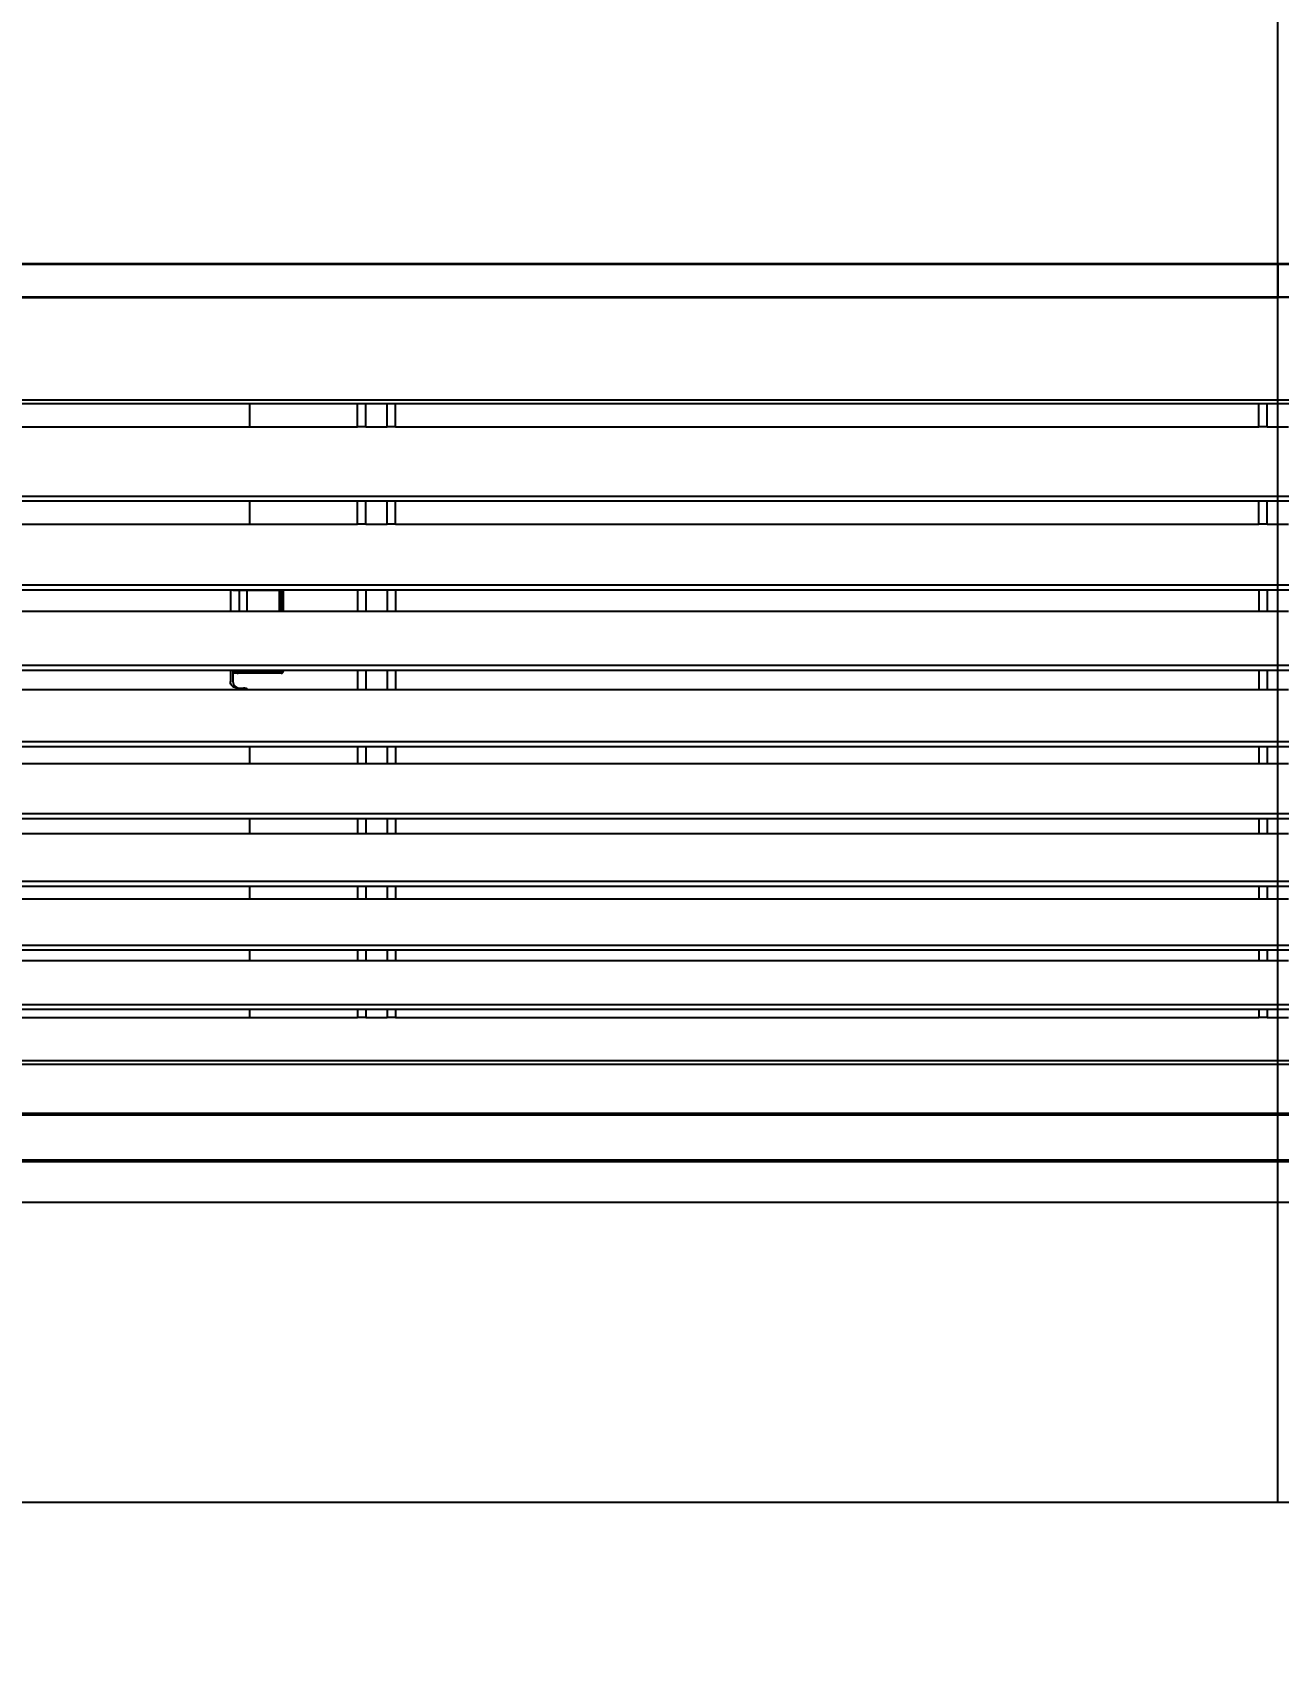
# Model space of a CAD drawing. Header units: millimetres. Extents: x 11242 to 497835, y 4200 to 105100.
# Drawn here: x 278705.9 to 279000.2, y 45890 to 46272.1 of the extents above; entities that cross this region are included whole.
import ezdxf
from ezdxf.xclip import XClip

# ---------------------------------------------------------------- set-up
doc = ezdxf.new("R2010")
doc.units = ezdxf.units.MM
doc.header["$LTSCALE"] = 200
doc.header["$XCLIPFRAME"] = 0
doc.layers.get('DEFPOINTS').update_dxf_attribs({"color": 137})
for name, color, linetype in [('# LG-AIRCON', 240, 'Continuous'), ('# 냉난방설비', 4, 'Continuous'), ('CEIL-7', 7, 'Continuous'), ('CEIL-암면흡음텍스', 251, 'Continuous')]:
    doc.layers.add(name, color=color, linetype=linetype)
doc.layers.add('Defpoint', color=137, linetype='Continuous', plot=False)
doc.styles.add('맑은고딕', font='malgun.ttf')
doc.dimstyles.new('GAUN-100', dxfattribs={"dimscale": 100, "dimtxt": 1.5, "dimasz": 1, "dimexe": 2, "dimexo": 3, "dimgap": 0.5, "dimtad": 1, "dimdec": 0, "dimzin": 1, "dimdsep": 46, "dimlunit": 6, "dimtxsty": '맑은고딕', "dimblk": 'CJDOT', "dimcen": 0.09, "dimdle": 1, "dimclrd": 256, "dimclre": 256, "dimclrt": 3, "dimadec": 0, "dimazin": 0, "dimtfac": 1, "dimtdec": 0, "dimtix": 1, "dimtmove": 2, "dimatfit": 3, "dimldrblk": 'CJDOT', "dimfxl": 1, "dimtolj": 1, "dimtzin": 1, "dimarcsym": 0})

# ---------------------------------------------------------------- blocks, each defined once
blk = doc.blocks.new('A$C7F214049')
at = {"layer": '# LG-AIRCON', "color": 0}
for p, q in [((923.8, 189.8), (236.16, 189.8)), ((236.16, 189), (923.8, 189)), ((337.28, 183.5), (337.28, 189)), ((362.68, 183.5), (362.68, 189)), ((364.68, 183.5), (364.68, 189)), ((369.68, 183.5), (369.68, 189)), ((371.68, 183.5), (371.68, 189)), ((575.48, 183.5), (575.48, 189)), ((577.48, 183.5), (577.48, 189)), ((236.38, 183.5), (362.68, 183.5)), ((364.68, 183.5), (362.68, 183.5)), ((364.68, 183.5), (369.68, 183.5)), ((371.68, 183.5), (369.68, 183.5)), ((371.68, 183.5), (575.48, 183.5)), ((577.48, 183.5), (575.48, 183.5)), ((577.48, 183.5), (582.48, 183.5)), ((922.92, 167.02), (237.04, 167.02)), ((237.08, 166), (922.88, 166)), ((337.28, 160.5), (337.28, 166)), ((362.68, 160.5), (362.68, 166)), ((364.68, 160.5), (364.68, 166)), ((369.68, 160.5), (369.68, 166)), ((371.68, 160.5), (371.68, 166)), ((575.48, 160.5), (575.48, 166)), ((577.48, 160.5), (577.48, 166)), ((237.37, 160.5), (362.68, 160.5)), ((364.68, 160.5), (362.68, 160.5)), ((364.68, 160.5), (369.68, 160.5)), ((371.68, 160.5), (369.68, 160.5)), ((371.68, 160.5), (575.48, 160.5)), ((577.48, 160.5), (575.48, 160.5)), ((577.48, 160.5), (582.48, 160.5)), ((921.87, 146.1), (238.09, 146.1)), ((238.15, 145), (921.81, 145)), ((333.26, 144.82), (333.26, 145)), ((334.8, 144.82), (333.26, 144.82)), ((334.8, 140), (334.8, 144.82)), ((336.51, 144.82), (334.8, 144.82)), ((344.22, 144.82), (336.51, 144.82)), ((336.51, 144.82), (336.51, 140)), ((344.48, 144.82), (344.22, 144.82)), ((344.22, 140), (344.22, 144.82)), ((345.03, 144.82), (344.48, 144.82)), ((344.48, 144.82), (344.48, 140)), ((345.18, 144.82), (345.03, 144.82)), ((345.03, 140), (345.03, 144.82)), ((345.18, 140), (345.18, 144.82)), ((362.68, 145), (362.68, 140)), ((364.68, 145), (364.68, 140)), ((369.68, 145), (369.68, 140)), ((371.68, 145), (371.68, 140)), ((575.48, 145), (575.48, 140)), ((577.48, 145), (577.48, 140)), ((238.45, 140), (362.68, 140)), ((362.68, 140), (364.68, 140)), ((364.68, 140), (369.68, 140)), ((369.68, 140), (371.68, 140)), ((371.68, 140), (575.48, 140)), ((575.48, 140), (577.48, 140)), ((577.48, 140), (582.48, 140)), ((920.71, 127.11), (239.25, 127.11)), ((239.33, 126), (920.63, 126)), ((332.68, 123.32), (332.73, 123.32)), ((333.26, 125.82), (333.26, 123.32)), ((333.26, 125.82), (334.8, 125.82)), ((334.3, 125.32), (333.26, 125.32)), ((336.58, 125.32), (334.3, 125.32)), ((334.8, 125.82), (334.8, 126)), ((334.8, 125.82), (336.51, 125.82)), ((336.51, 126), (336.51, 125.82)), ((336.51, 125.82), (344.22, 125.82)), ((344.2, 125.32), (336.58, 125.32)), ((344.68, 125.32), (344.2, 125.32)), ((344.22, 125.82), (344.22, 126)), ((344.22, 125.82), (344.48, 125.82)), ((344.48, 126), (344.48, 125.82)), ((344.48, 125.82), (345.03, 125.82)), ((345.03, 125.82), (345.03, 126)), ((345.03, 125.82), (345.18, 125.82)), ((345.18, 125.82), (345.18, 126)), ((362.68, 126), (362.68, 121.5)), ((364.68, 126), (364.68, 121.5)), ((369.68, 126), (369.68, 121.5)), ((371.68, 126), (371.68, 121.5)), ((575.48, 126), (575.48, 121.5)), ((577.48, 126), (577.48, 121.5)), ((239.64, 121.5), (362.68, 121.5)), ((334.18, 121.82), (335.78, 121.82)), ((362.68, 121.5), (364.68, 121.5)), ((364.68, 121.5), (369.68, 121.5)), ((369.68, 121.5), (371.68, 121.5)), ((371.68, 121.5), (575.48, 121.5)), ((575.48, 121.5), (577.48, 121.5)), ((577.48, 121.5), (582.48, 121.5)), ((919.34, 109.12), (240.62, 109.12)), ((240.62, 108), (919.34, 108)), ((337.28, 104), (337.28, 108)), ((362.68, 108), (362.68, 104)), ((364.68, 108), (364.68, 104)), ((369.68, 108), (369.68, 104)), ((371.68, 108), (371.68, 104)), ((575.48, 108), (575.48, 104)), ((577.48, 108), (577.48, 104)), ((240.93, 104), (362.68, 104)), ((362.68, 104), (364.68, 104)), ((364.68, 104), (369.68, 104)), ((369.68, 104), (371.68, 104)), ((371.68, 104), (575.48, 104)), ((575.48, 104), (577.48, 104)), ((577.48, 104), (582.48, 104)), ((917.96, 92.11), (242, 92.11)), ((242, 91), (917.96, 91)), ((337.28, 87.5), (337.28, 91)), ((362.68, 91), (362.68, 87.5)), ((364.68, 91), (364.68, 87.5)), ((369.68, 91), (369.68, 87.5)), ((371.68, 91), (371.68, 87.5)), ((575.48, 91), (575.48, 87.5)), ((577.48, 91), (577.48, 87.5)), ((242.31, 87.5), (362.68, 87.5)), ((362.68, 87.5), (364.68, 87.5)), ((364.68, 87.5), (369.68, 87.5)), ((369.68, 87.5), (371.68, 87.5)), ((371.68, 87.5), (575.48, 87.5)), ((575.48, 87.5), (577.48, 87.5)), ((577.48, 87.5), (582.48, 87.5)), ((916.51, 76.11), (243.45, 76.11)), ((243.45, 75), (916.51, 75)), ((337.28, 72), (337.28, 75)), ((362.68, 75), (362.68, 72)), ((364.68, 75), (364.68, 72)), ((369.68, 75), (369.68, 72)), ((371.68, 75), (371.68, 72)), ((575.48, 75), (575.48, 72)), ((577.48, 75), (577.48, 72)), ((243.74, 72), (362.68, 72)), ((362.68, 72), (364.68, 72)), ((364.68, 72), (369.68, 72)), ((369.68, 72), (371.68, 72)), ((371.68, 72), (575.48, 72)), ((575.48, 72), (577.48, 72)), ((577.48, 72), (582.48, 72)), ((915.03, 61.03), (244.93, 61.03)), ((244.93, 60), (915.03, 60)), ((245.24, 57.5), (362.68, 57.5)), ((337.28, 57.5), (337.28, 60)), ((362.68, 60), (362.68, 57.5)), ((362.68, 57.5), (364.68, 57.5)), ((364.68, 60), (364.68, 57.5)), ((364.68, 57.5), (369.68, 57.5)), ((369.68, 60), (369.68, 57.5)), ((369.68, 57.5), (371.68, 57.5)), ((371.68, 60), (371.68, 57.5)), ((371.68, 57.5), (575.48, 57.5)), ((575.48, 60), (575.48, 57.5)), ((575.48, 57.5), (577.48, 57.5)), ((577.48, 60), (577.48, 57.5)), ((577.48, 57.5), (582.48, 57.5)), ((913.53, 46.98), (246.43, 46.98)), ((246.43, 46), (913.53, 46)), ((337.28, 44), (337.28, 46)), ((362.68, 46), (362.68, 44)), ((364.68, 46), (364.68, 44)), ((369.68, 46), (369.68, 44)), ((371.68, 46), (371.68, 44)), ((575.48, 46), (575.48, 44)), ((577.48, 46), (577.48, 44)), ((246.68, 44), (362.68, 44)), ((364.68, 44), (362.68, 44)), ((364.68, 44), (369.68, 44)), ((371.68, 44), (369.68, 44)), ((371.68, 44), (575.48, 44)), ((577.48, 44), (575.48, 44)), ((577.48, 44), (582.48, 44)), ((912.09, 33.76), (247.87, 33.76)), ((247.87, 33), (912.09, 33)), ((910.64, 21.35), (249.32, 21.35)), ((249.36, 21), (910.6, 21)), ((909.24, 10.33), (250.72, 10.33)), ((250.76, 10), (909.2, 10)), ((907.91, 0.36), (252.05, 0.36))]:
    blk.add_line(p, q, dxfattribs=at)
for centre, start, end in [((344.68, 144.82), 0, 21.4057), ((344.68, 125.82), 270, 0)]:
    blk.add_arc(centre, 0.5, start, end, dxfattribs=at)
for centre, major_axis, ratio, start_param, end_param in [((376.82, 147.64), (0, 842.58), 0.052408, 1.573935, 1.57987), ((334.3, 144.82), (0, 0.5), 0.99863, 4.712389, 5.084982), ((336.58, 144.82), (0, 0.5), 0.139173, 1.198194, 1.570796), ((344.2, 144.82), (0, 0.5), 0.058319, 4.712389, 5.084615), ((344.2, 144.82), (0, 0.5), 0.566087, 4.712389, 5.08462), ((344.68, 144.82), (0, 0.5), 0.707107, 4.712389, 5.084984), ((376.82, 147.64), (0, 842.58), 0.052408, 1.596488, 1.599672), ((334.76, 123.32), (-1.51, 0), 0.99863, 0, 1.570796), ((334.3, 125.82), (0, 0.5), 0.99863, 3.141593, 4.712389), ((336.58, 125.82), (0, 0.5), 0.139173, 1.570796, 3.141593), ((344.2, 125.82), (0, 0.5), 0.566087, 3.141593, 4.712389), ((344.2, 125.82), (0, 0.5), 0.058319, 3.141593, 4.712389), ((344.68, 125.82), (0, 0.5), 0.707107, 3.141593, 4.712389)]:
    blk.add_ellipse(centre, major_axis=major_axis, ratio=ratio, start_param=start_param, end_param=end_param, dxfattribs=at)
for points, knots in [([(0.95, 221.94), (6.89, 221.94), (12.88, 221.94), (24.85, 221.94), (30.84, 221.94), (48.84, 221.94), (60.86, 221.94), (96.96, 221.94), (121.09, 221.94), (169.36, 221.94), (193.52, 221.94), (241.83, 221.94), (265.99, 221.94), (386.76, 221.94), (483.38, 221.94), (580, 221.94)], [0, 0, 0, 0, 0.03125, 0.03125, 0.0625, 0.0625, 0.125, 0.125, 0.25, 0.25, 0.375, 0.375, 0.5, 0.5, 1, 1, 1, 1]), ([(580, 221.8), (483.39, 221.8), (386.78, 221.8), (266.01, 221.8), (241.86, 221.8), (193.56, 221.8), (169.41, 221.8), (121.16, 221.8), (97.04, 221.8), (60.93, 221.8), (48.92, 221.8), (30.92, 221.8), (24.93, 221.8), (12.95, 221.8), (6.96, 221.8), (1.02, 221.8)], [0, 0, 0, 0, 0.5, 0.5, 0.625, 0.625, 0.75, 0.75, 0.875, 0.875, 0.9375, 0.9375, 0.96875, 0.96875, 1, 1, 1, 1]), ([(443.67, 222), (392.53, 222), (341.38, 222), (266.1, 222), (241.95, 222), (193.66, 222), (169.52, 222), (121.28, 222), (97.18, 222), (61.05, 222), (49.02, 222), (30.97, 222), (24.96, 222), (13.13, 222), (7.32, 222), (1.51, 222)], [0, 0, 0, 0, 0.346652, 0.346652, 0.510321, 0.510321, 0.673991, 0.673991, 0.83766, 0.83766, 0.919495, 0.919495, 0.960412, 0.960412, 1, 1, 1, 1]), ([(235.21, 222.08), (247.56, 222.08), (259.91, 222.09), (279.86, 222.08), (287.46, 222.08), (310.26, 222.08), (325.46, 222.08), (348.25, 222.08), (355.85, 222.08), (378.64, 222.08), (393.84, 222.08), (424.23, 222.08), (439.43, 222.08), (462.23, 222.08), (469.82, 222.08), (492.62, 222.08), (507.82, 222.08), (538.21, 222.08), (553.41, 222.08), (572.4, 222.08), (576.2, 222.08), (580, 222.08)], [0, 0, 0, 0, 0.107476, 0.107476, 0.173589, 0.173589, 0.305814, 0.305814, 0.371927, 0.371927, 0.504153, 0.504153, 0.636379, 0.636379, 0.702492, 0.702492, 0.834718, 0.834718, 0.966944, 0.966944, 1, 1, 1, 1]), ([(580, 222.08), (580.13, 222.08), (580.27, 222.08), (580.93, 222.08), (581.47, 222.08), (584.13, 222.08), (586.27, 222.08), (596.93, 222.08), (605.47, 222.08), (648.13, 222.08), (682.27, 222.08), (785.86, 222.08), (855.33, 222.07), (924.79, 222.08)], [0, 0, 0, 0, 0.00116, 0.00116, 0.005801, 0.005801, 0.024363, 0.024363, 0.098611, 0.098611, 0.395603, 0.395603, 1, 1, 1, 1]), ([(580, 222), (676.56, 222), (773.13, 222), (893.83, 222), (917.97, 222), (966.25, 222), (990.39, 222), (1038.62, 222), (1062.72, 222), (1098.83, 222), (1110.87, 222), (1128.91, 222), (1134.92, 222), (1146.94, 222), (1152.95, 222), (1158.95, 222)], [0, 0, 0, 0, 0.5, 0.5, 0.625, 0.625, 0.75, 0.75, 0.875, 0.875, 0.9375, 0.9375, 0.96875, 0.96875, 1, 1, 1, 1]), ([(580, 221.94), (676.62, 221.94), (773.24, 221.94), (894.01, 221.94), (918.17, 221.94), (966.48, 221.94), (990.64, 221.94), (1038.91, 221.94), (1063.04, 221.94), (1099.14, 221.94), (1111.16, 221.94), (1129.16, 221.94), (1135.15, 221.94), (1147.12, 221.94), (1153.11, 221.94), (1159.05, 221.94)], [0, 0, 0, 0, 0.5, 0.5, 0.625, 0.625, 0.75, 0.75, 0.875, 0.875, 0.9375, 0.9375, 0.96875, 0.96875, 1, 1, 1, 1]), ([(1158.98, 221.8), (1153.03, 221.8), (1147.05, 221.8), (1135.08, 221.8), (1129.09, 221.8), (1111.11, 221.8), (1099.1, 221.8), (1063.02, 221.8), (1038.89, 221.8), (990.61, 221.8), (966.46, 221.8), (918.15, 221.8), (894, 221.8), (773.23, 221.8), (676.61, 221.8), (580, 221.8)], [0, 0, 0, 0, 0.03125, 0.03125, 0.0625, 0.0625, 0.125, 0.125, 0.25, 0.25, 0.375, 0.375, 0.5, 0.5, 1, 1, 1, 1]), ([(1.13, 214.2), (7.08, 214.2), (13.07, 214.2), (25.04, 214.2), (31.03, 214.2), (49.02, 214.2), (61.04, 214.2), (97.14, 214.2), (121.25, 214.2), (169.49, 214.2), (193.64, 214.2), (241.93, 214.2), (266.08, 214.2), (386.82, 214.2), (483.41, 214.2), (580, 214.2)], [0, 0, 0, 0, 0.03125, 0.03125, 0.0625, 0.0625, 0.125, 0.125, 0.25, 0.25, 0.375, 0.375, 0.5, 0.5, 1, 1, 1, 1]), ([(580, 214), (483.46, 214), (386.91, 214), (266.23, 214), (242.09, 214), (193.83, 214), (169.7, 214), (121.48, 214), (97.38, 214), (61.27, 214), (49.24, 214), (31.21, 214), (25.19, 214), (13.18, 214), (7.17, 214), (1.17, 214)], [0, 0, 0, 0, 0.5, 0.5, 0.625, 0.625, 0.75, 0.75, 0.875, 0.875, 0.9375, 0.9375, 0.96875, 0.96875, 1, 1, 1, 1]), ([(580, 214.2), (676.59, 214.2), (773.19, 214.2), (893.93, 214.2), (918.08, 214.2), (966.38, 214.2), (990.53, 214.2), (1038.79, 214.2), (1062.92, 214.2), (1098.99, 214.2), (1111, 214.2), (1128.98, 214.2), (1134.97, 214.2), (1146.93, 214.2), (1152.91, 214.2), (1158.87, 214.2)], [0, 0, 0, 0, 0.5, 0.5, 0.625, 0.625, 0.75, 0.75, 0.875, 0.875, 0.9375, 0.9375, 0.96875, 0.96875, 1, 1, 1, 1]), ([(1158.83, 214), (1152.88, 214), (1146.9, 214), (1134.94, 214), (1128.95, 214), (1110.97, 214), (1098.96, 214), (1062.89, 214), (1038.76, 214), (990.5, 214), (966.35, 214), (918.06, 214), (893.91, 214), (773.18, 214), (676.59, 214), (580, 214)], [0, 0, 0, 0, 0.03125, 0.03125, 0.0625, 0.0625, 0.125, 0.125, 0.25, 0.25, 0.375, 0.375, 0.5, 0.5, 1, 1, 1, 1]), ([(334.18, 121.82), (334.02, 121.82), (333.84, 121.85), (333.53, 121.96), (333.38, 122.04), (333.11, 122.25), (333, 122.38), (332.82, 122.67), (332.75, 122.83), (332.69, 123.1), (332.68, 123.21), (332.68, 123.32)], [0, 0, 0, 0, 0.215324, 0.215324, 0.430639, 0.430639, 0.64606, 0.64606, 0.861367, 0.861367, 1, 1, 1, 1]), ([(336.69, 121.51), (336.65, 121.54), (336.61, 121.57), (336.43, 121.68), (336.27, 121.74), (336, 121.81), (335.89, 121.82), (335.78, 121.82)], [0, 0, 0, 0, 0.140092, 0.140092, 0.660952, 0.660952, 1, 1, 1, 1])]:
    blk.add_open_spline(points, degree=3, knots=knots, dxfattribs=at)
for points in [[(352.04, 222), (428.03, 222), (504.01, 222), (580, 222)], [(580, 221.94), (580, 221.98), (580, 222.03), (580, 222.08)], [(580, 221.8), (580, 221.9), (580, 222), (580, 222)], [(580, 222), (580, 222), (580, 221.98), (580, 221.94)], [(580, 221.8), (580, 219.27), (580, 216.73), (580, 214.2)], [(579.78, 214), (579.78, 213.97), (579.78, 213.95), (579.78, 213.92)], [(580, 214), (580, 214), (580, 214.1), (580, 214.2)], [(580.18, 214), (580.18, 213.97), (580.18, 213.95), (580.18, 213.92)], [(579.78, 213.92), (465.03, 213.92), (350.28, 213.94), (235.53, 213.92)], [(579.98, 213.92), (579.91, 213.92), (579.85, 213.92), (579.78, 213.92)], [(579.98, 213.92), (580.05, 213.92), (580.11, 213.92), (580.18, 213.92)]]:
    blk.add_open_spline(points, degree=3, dxfattribs=at)
blk = doc.blocks.new('냉난방설비')
at = {"layer": '# 냉난방설비', "color": 8}
blk.add_blockref('A$C7F214049', (278420, -72804.52), dxfattribs=at)
blk = doc.blocks.new('C-6x6_1f')
for p, q in [((-33546.98, -303023.45), (-33546.98, -292223.45)), ((-31746.98, -324623.45), (-31746.98, -303023.45))]:
    blk.add_line(p, q)
blk = doc.blocks.new('CJDOT')
blk.add_line((-2, 0), (2, 0))
at = {"const_width": 0.5}
blk.add_lwpolyline([(-0.25, 0, 1), (0.25, 0, 1)], format="xyb", close=True, dxfattribs=at)
blk = doc.blocks.new('*D71')
at = {"layer": 'Defpoint', "lineweight": -2, "transparency": 16777216}
for p, q in [((277800, 45825), (277800, 45618.57)), ((280800, 45825), (280800, 45618.57)), ((277810, 45628.57), (280790, 45628.57))]:
    blk.add_line(p, q, dxfattribs=at)
at = {"layer": 'DEFPOINTS', "color": 0, "transparency": 16777216}
for p in [(277800, 45925), (280800, 45925), (280800, 45628.57)]:
    blk.add_point(p, dxfattribs=at)
at = {"layer": 'Defpoint', "lineweight": -2, "transparency": 16777216, "xscale": 10, "yscale": 10, "zscale": 10, "rotation": 180}
blk.add_blockref('CJDOT', (277800, 45628.57), dxfattribs=at)
at = {"layer": 'Defpoint', "lineweight": -2, "transparency": 16777216, "xscale": 10, "yscale": 10, "zscale": 10}
blk.add_blockref('CJDOT', (280800, 45628.57), dxfattribs=at)
at = {"layer": 'Defpoint', "transparency": 16777216, "insert": (279300, 45768.65), "char_height": 150, "attachment_point": 5, "style": '맑은고딕'}
blk.add_mtext('\\A1;3,000', dxfattribs=at)

msp = doc.modelspace()

# ---------------------------------------------------------------- linework, layer by layer
at = {"layer": 'CEIL-7'}
msp.add_lwpolyline([(277200, 49325), (280950, 49325), (280950, 45925), (277200, 45925)], close=True, dxfattribs=at)

# ---------------------------------------------------------------- block references
msp.add_blockref('냉난방설비', (0, 118800))
at = {"layer": 'CEIL-암면흡음텍스'}
ref = msp.add_blockref('C-6x6_1f', (310546.98, 357023.45), dxfattribs=at)
XClip(ref).set_block_clipping_path([(-29596.980351819, -300845.949930455), (-30121.9803949631, -300845.949930455), (-30121.9803949631, -301398.449930455), (-29596.980351819, -301398.449930455), (-29596.980351819, -307598.449930455), (-40146.9803949629, -307598.449930455), (-40146.980394963, -292223.4499304555), (-29561.9803518183, -292223.449960526), (-29561.9803021366, -292413.4499605259), (-29446.9803518191, -292413.4499304554), (-29446.9803518191, -294093.449930455), (-29596.9803518191, -294093.449930455)])
ref = msp.add_blockref('C-6x6_1f', (312546.98, 344648.45), dxfattribs=at)
XClip(ref).set_block_clipping_path([(-35346.9791048044, -298723.4499304562), (-31596.9790616604, -295323.4499304557)])

# ---------------------------------------------------------------- dimensions: what is measured, and where the dimension line sits
at = {"layer": 'Defpoint'}
dim = msp.add_linear_dim(base=(280800, 45628.57), p1=(277800, 45925), p2=(280800, 45925), dimstyle='GAUN-100', override={"dimasz": 0.1, "dimexe": 0.1, "dimexo": 1, "dimdle": 0.1, "dimclrt": 256}, dxfattribs=at)
dim.commit()
dim.dimension.update_dxf_attribs({"geometry": '*D71', "text_midpoint": (279300, 45768.65)})

doc.saveas('drawing.dxf')
